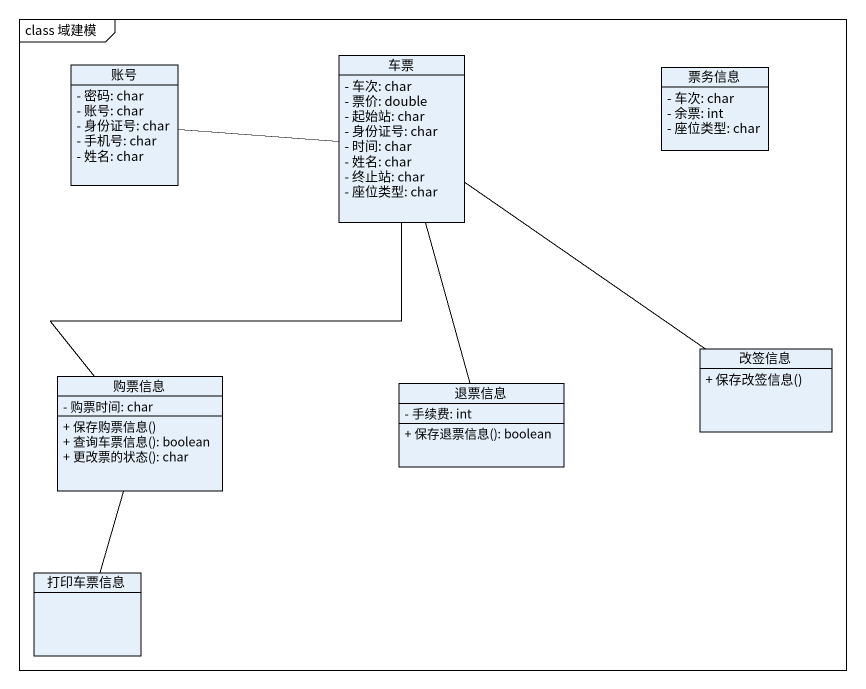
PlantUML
@startuml
mainframe class 域建模
hide circle
hide empty members
skinparam classAttributeIconSize 0
class 账号 {
  - 密码: char
  - 账号: char
  - 身份证号: char
  - 手机号: char
  - 姓名: char
}
class 车票 {
  - 车次: char
  - 票价: double
  - 起始站: char
  - 身份证号: char
  - 时间: char
  - 姓名: char
  - 终止站: char
  - 座位类型: char
}
class 票务信息 {
  - 车次: char
  - 余票: int
  - 座位类型: char
}
class 改签信息 {
  + 保存改签信息()
}
class 购票信息 {
  - 购票时间: char
  + 保存购票信息()
  + 查询车票信息(): boolean
  + 更改票的状态(): char
}
class 退票信息 {
  - 手续费: int
  + 保存退票信息(): boolean
}
class 打印车票信息
账号 -right- 车票
车票 -- 改签信息
车票 -- 购票信息
车票 -- 退票信息
购票信息 -- 打印车票信息
@enduml
